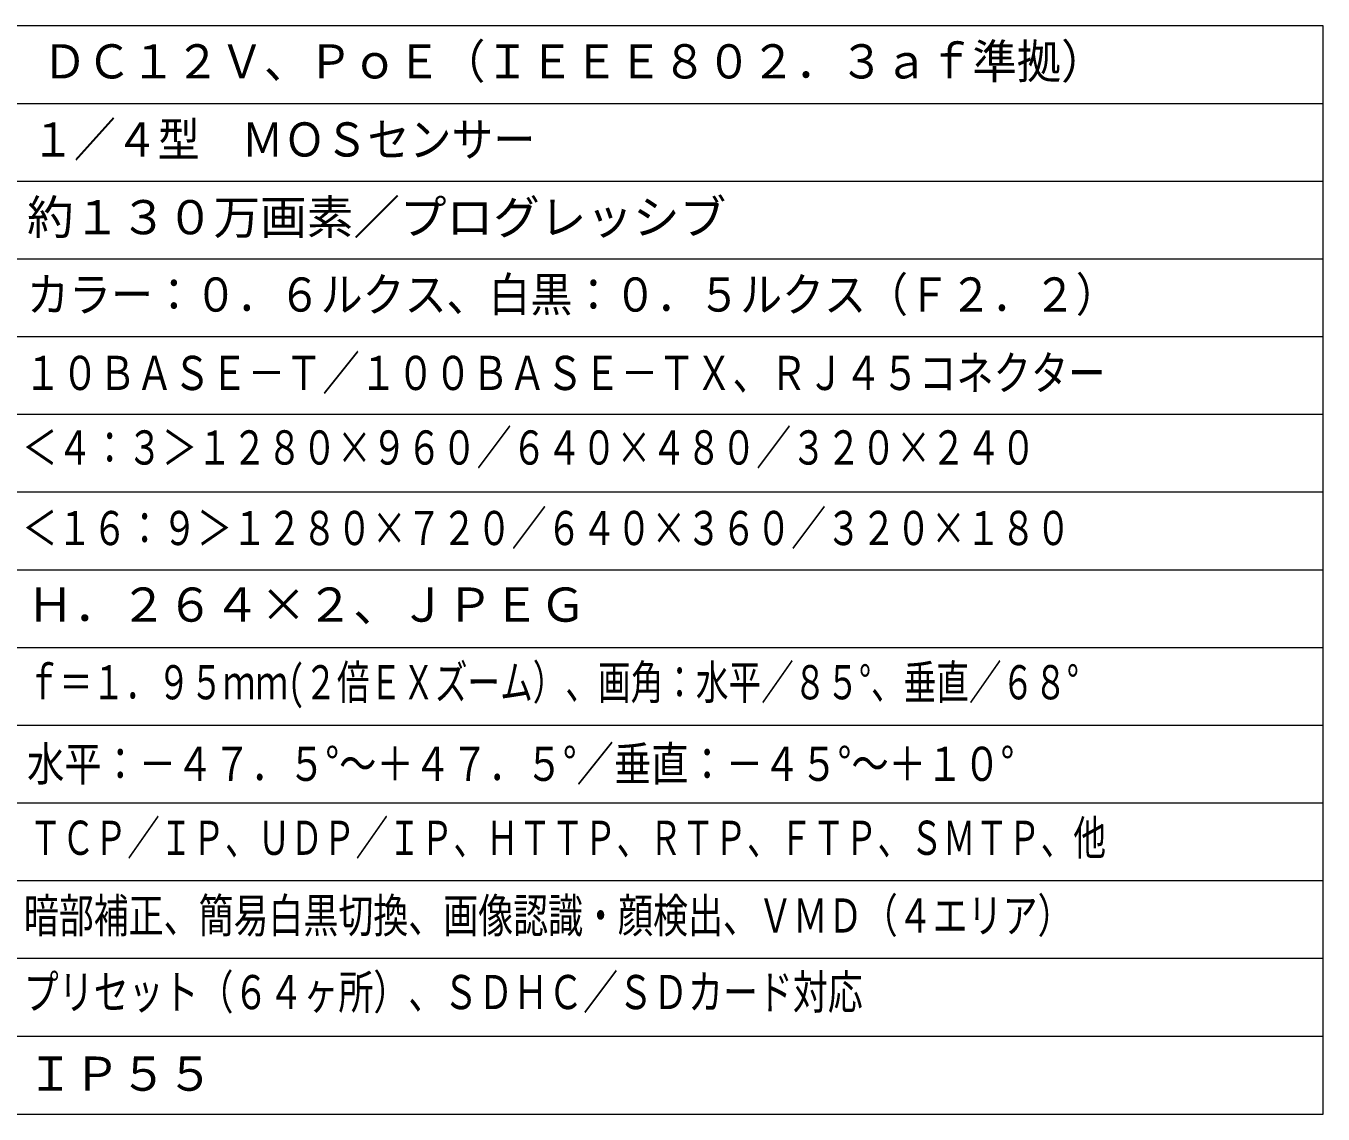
# Model space of a CAD drawing. Units: millimetres, scale not verified. Extents: x -63 to 63, y -56 to 57.
# Drawn here: x -20.9 to 62.6, y -56.4 to 13.6 of the extents above; entities that cross this region are included whole.
import ezdxf
from ezdxf.enums import TextEntityAlignment as Align

# ---------------------------------------------------------------- set-up
doc = ezdxf.new("R2010")
doc.units = ezdxf.units.MM
doc.header["$LTSCALE"] = 0.125
doc.layers.add('0-2_WAKU', color=1, linetype='Continuous', lineweight=18)
doc.layers.add('0-3_MOJI1', color=7, linetype='Continuous')
doc.styles.add('ＭＳ ゴシック', font='')
doc.styles.get('ＭＳ ゴシック').set_extended_font_data('MS Gothic')

msp = doc.modelspace()

# ---------------------------------------------------------------- linework, layer by layer
at = {"layer": '0-2_WAKU', "color": 4}
for p, q in [((62.6029, 13.6334), (-62.6029, 13.6334)), ((62.6029, -56.3666), (62.6029, 13.6334)), ((-62.6029, -56.3666), (62.6029, -56.3666))]:
    msp.add_line(p, q, dxfattribs=at)
at = {"layer": '0-2_WAKU'}
for p, q in [((62.6029, 8.6334), (-62.6029, 8.6334)), ((62.6029, 3.6334), (-62.6029, 3.6334)), ((62.6029, -1.3666), (-62.6029, -1.3666)), ((62.6029, -6.3666), (-62.6029, -6.3666)), ((62.6029, -11.3666), (-62.6029, -11.3666)), ((62.6029, -16.3666), (-62.6029, -16.3666)), ((62.6029, -21.3666), (-62.6029, -21.3666)), ((62.6029, -26.3666), (-62.6029, -26.3666)), ((62.6029, -31.3666), (-62.6029, -31.3666)), ((62.6029, -36.3666), (-62.6029, -36.3666)), ((62.6029, -41.3666), (-62.6029, -41.3666)), ((62.6029, -46.3666), (-62.6029, -46.3666)), ((-62.6029, -51.3666), (62.6029, -51.3666))]:
    msp.add_line(p, q, dxfattribs=at)

# ---------------------------------------------------------------- texts
at = {"layer": '0-3_MOJI1', "style": 'ＭＳ ゴシック'}
for s, width, p in [('ＤＣ１２Ｖ、ＰｏＥ（ＩＥＥＥ８０２．３ａｆ準拠）', 0.95, (-19.7954, 9.5958)), ('１／４型\u3000ＭＯＳセンサー', 0.9, (-20.4842, 4.5714)), ('カラー：０．６ルクス、白黒：０．５ルクス（Ｆ２．２）', 0.9, (-20.7954, -5.4042)), ('１０ＢＡＳＥ－Ｔ／１００ＢＡＳＥ－ＴＸ、ＲＪ４５コネクター', 0.8, (-20.9845, -10.4485)), ('＜４：３＞１２８０×９６０／６４０×４８０／３２０×２４０', 0.75, (-21.1027, -15.2454)), ('＜１６：９＞１２８０×７２０／６４０×３６０／３２０×１８０', 0.75, (-21.1027, -20.4252)), ('ｆ＝１．９５ｍｍ(２倍ＥＸズーム）、画角：水平／８５°、垂直／６８°', 0.7, (-20.7954, -30.3473)), ('水平：－４７．５°～＋４７．５°／垂直：－４５°～＋１０°', 0.8, (-20.7954, -35.5943)), ('ＴＣＰ／ＩＰ、ＵＤＰ／ＩＰ、ＨＴＴＰ、ＲＴＰ、ＦＴＰ、ＳＭＴＰ、他', 0.7, (-20.6504, -40.353)), ('暗部補正、簡易白黒切換、画像認識・顔検出、ＶＭＤ（４エリア）', 0.75, (-21.0066, -45.3547)), ('プリセット（６４ヶ所）、ＳＤＨＣ／ＳＤカード対応', 0.75, (-21.0066, -50.2787))]:
    msp.add_text(s, height=2.199, dxfattribs=dict(at, width=width)).set_placement(p, align=Align.BOTTOM_LEFT)
for s, p in [('約１３０万画素／プログレッシブ', (-20.7954, -0.4286)), ('Ｈ．２６４×２、ＪＰＥＧ', (-20.7954, -25.352)), ('ＩＰ５５', (-20.7954, -55.5284))]:
    msp.add_text(s, height=2.199, dxfattribs=at).set_placement(p, align=Align.BOTTOM_LEFT)

doc.saveas('drawing.dxf')
